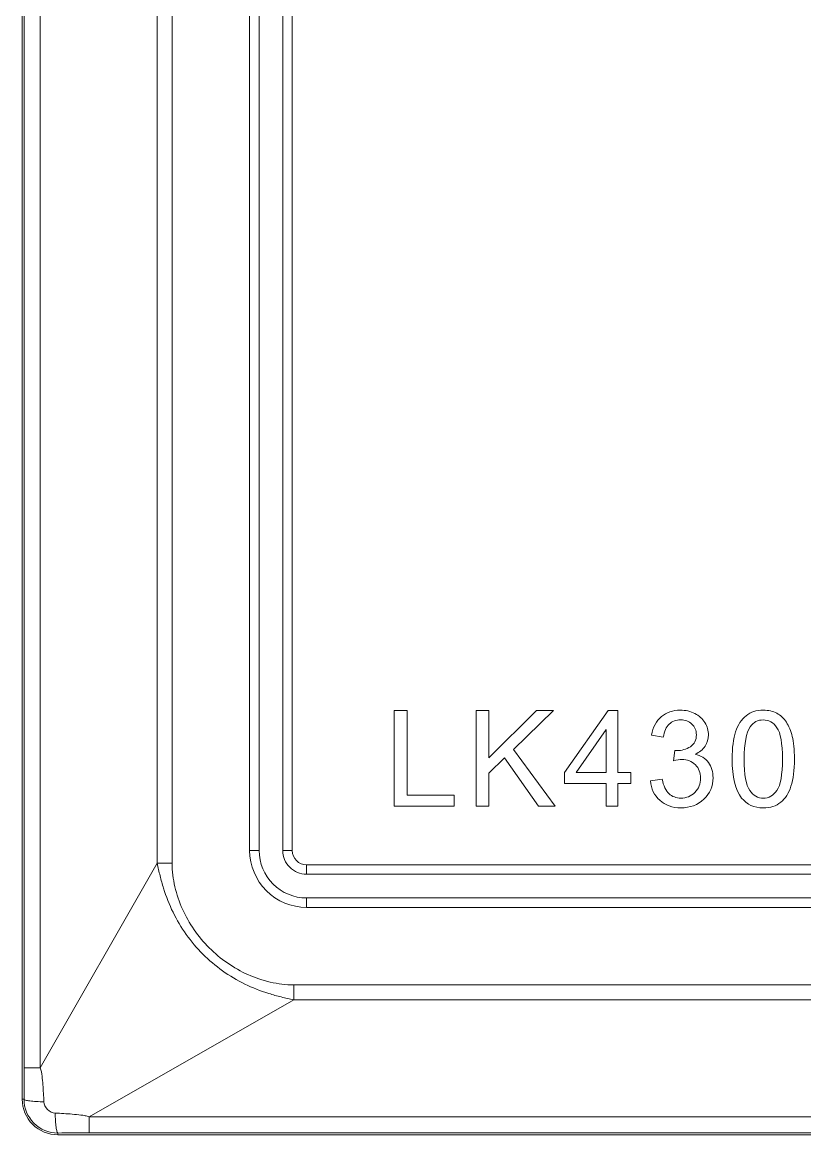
# Model space of a CAD drawing. Header units: millimetres. Extents: x 33157 to 59611, y -29750 to 1750.
# Drawn here: x 54080.77 to 54097.29, y -3680.08 to -3656.59 of the extents above; entities that cross this region are included whole.
import ezdxf

# ---------------------------------------------------------------- set-up
doc = ezdxf.new("R2010")
doc.units = ezdxf.units.MM
doc.layers.add('layer 1', color=7, linetype='Continuous', lineweight=18)

msp = doc.modelspace()

# ---------------------------------------------------------------- linework, layer by layer
at = {"layer": 'layer 1', "lineweight": 9}
for p, q in [((54080.771, -3580.831), (54080.771, -3679.331)), ((54080.809, -3581.495), (54080.809, -3678.667)), ((54081.151, -3581.495), (54081.151, -3678.667)), ((54083.617, -3585.811), (54083.617, -3674.35)), ((54083.934, -3585.811), (54083.934, -3674.35)), ((54085.571, -3586.081), (54085.571, -3674.081)), ((54085.771, -3586.081), (54085.771, -3674.081)), ((54086.271, -3586.081), (54086.271, -3674.081)), ((54086.471, -3586.081), (54086.471, -3674.081)), ((54085.771, -3674.081), (54085.771, -3674.081)), ((54086.471, -3674.081), (54086.471, -3674.081)), ((54083.617, -3674.35), (54083.617, -3674.35)), ((54083.934, -3674.35), (54083.934, -3674.35)), ((54086.771, -3674.381), (54086.771, -3674.381)), ((54086.771, -3674.381), (54086.771, -3674.581)), ((54086.771, -3675.081), (54086.771, -3675.081)), ((54086.771, -3675.081), (54086.771, -3675.281)), ((54086.502, -3676.918), (54086.502, -3676.918)), ((54086.502, -3676.918), (54086.502, -3677.235)), ((54086.502, -3677.235), (54086.502, -3677.235)), ((54081.151, -3678.667), (54081.151, -3678.667)), ((54080.808, -3679.331), (54080.808, -3679.331)), ((54082.185, -3679.701), (54082.185, -3679.701)), ((54082.185, -3679.701), (54082.185, -3680.043)), ((54081.521, -3680.044), (54081.521, -3680.044)), ((54081.521, -3680.044), (54081.521, -3680.081))]:
    msp.add_line(p, q, dxfattribs=at)
at = {"layer": 'layer 1'}
for points, knots in [([(54088.624, -3673.145), (54088.624, -3673.145), (54088.624, -3671.125), (54088.624, -3671.125), (54088.624, -3671.125), (54088.892, -3671.125), (54088.892, -3671.125), (54088.892, -3671.125), (54088.892, -3672.908), (54088.892, -3672.908), (54088.892, -3672.908), (54089.886, -3672.908), (54089.886, -3672.908), (54089.886, -3672.908), (54089.886, -3673.145), (54089.886, -3673.145), (54089.886, -3673.145), (54088.624, -3673.145), (54088.624, -3673.145)], [0, 0, 0, 0, 148420.295577, 148420.295577, 148420.295577, 296840.591154, 296840.591154, 296840.591154, 445260.886731, 445260.886731, 445260.886731, 593681.182308, 593681.182308, 593681.182308, 742101.477884, 742101.477884, 742101.477884, 890521.773461, 890521.773461, 890521.773461, 890521.773461]), ([(54090.351, -3673.145), (54090.351, -3673.145), (54090.351, -3671.125), (54090.351, -3671.125), (54090.351, -3671.125), (54090.619, -3671.125), (54090.619, -3671.125), (54090.619, -3671.125), (54090.619, -3672.126), (54090.619, -3672.126), (54090.619, -3672.126), (54091.622, -3671.125), (54091.622, -3671.125), (54091.622, -3671.125), (54091.985, -3671.125), (54091.985, -3671.125), (54091.985, -3671.125), (54091.137, -3671.944), (54091.137, -3671.944), (54091.137, -3671.944), (54092.021, -3673.145), (54092.021, -3673.145), (54092.021, -3673.145), (54091.669, -3673.145), (54091.669, -3673.145), (54091.669, -3673.145), (54090.949, -3672.125), (54090.949, -3672.125), (54090.949, -3672.125), (54090.619, -3672.445), (54090.619, -3672.445), (54090.619, -3672.445), (54090.619, -3673.145), (54090.619, -3673.145), (54090.619, -3673.145), (54090.351, -3673.145), (54090.351, -3673.145)], [0, 0, 0, 0, 141821.424483, 141821.424483, 141821.424483, 283642.848966, 283642.848966, 283642.848966, 425464.273449, 425464.273449, 425464.273449, 567285.697932, 567285.697932, 567285.697932, 709107.122415, 709107.122415, 709107.122415, 850928.546899, 850928.546899, 850928.546899, 992749.971382, 992749.971382, 992749.971382, 1134571.395865, 1134571.395865, 1134571.395865, 1276392.820348, 1276392.820348, 1276392.820348, 1418214.244831, 1418214.244831, 1418214.244831, 1560035.669314, 1560035.669314, 1560035.669314, 1701857.093797, 1701857.093797, 1701857.093797, 1701857.093797]), ([(54093.095, -3673.145), (54093.095, -3673.145), (54093.095, -3672.663), (54093.095, -3672.663), (54093.095, -3672.663), (54092.218, -3672.663), (54092.218, -3672.663), (54092.218, -3672.663), (54092.218, -3672.434), (54092.218, -3672.434), (54092.218, -3672.434), (54093.14, -3671.125), (54093.14, -3671.125), (54093.14, -3671.125), (54093.344, -3671.125), (54093.344, -3671.125), (54093.344, -3671.125), (54093.344, -3672.434), (54093.344, -3672.434), (54093.344, -3672.434), (54093.617, -3672.434), (54093.617, -3672.434), (54093.617, -3672.434), (54093.617, -3672.663), (54093.617, -3672.663), (54093.617, -3672.663), (54093.344, -3672.663), (54093.344, -3672.663), (54093.344, -3672.663), (54093.344, -3673.145), (54093.344, -3673.145), (54093.344, -3673.145), (54093.095, -3673.145), (54093.095, -3673.145)], [0, 0, 0, 0, 142258.691656, 142258.691656, 142258.691656, 284517.383312, 284517.383312, 284517.383312, 426776.074968, 426776.074968, 426776.074968, 569034.766623, 569034.766623, 569034.766623, 711293.458279, 711293.458279, 711293.458279, 853552.149935, 853552.149935, 853552.149935, 995810.841591, 995810.841591, 995810.841591, 1138069.533247, 1138069.533247, 1138069.533247, 1280328.224903, 1280328.224903, 1280328.224903, 1422586.916558, 1422586.916558, 1422586.916558, 1564845.608214, 1564845.608214, 1564845.608214, 1564845.608214]), ([(54094.029, -3672.609), (54094.029, -3672.609), (54094.277, -3672.575), (54094.277, -3672.575), (54094.306, -3672.716), (54094.354, -3672.818), (54094.422, -3672.88), (54094.49, -3672.942), (54094.574, -3672.973), (54094.673, -3672.973), (54094.791, -3672.973), (54094.89, -3672.933), (54094.97, -3672.852), (54095.05, -3672.771), (54095.09, -3672.671), (54095.09, -3672.551), (54095.09, -3672.437), (54095.053, -3672.343), (54094.978, -3672.269), (54094.904, -3672.195), (54094.809, -3672.158), (54094.694, -3672.158), (54094.647, -3672.158), (54094.588, -3672.167), (54094.518, -3672.186), (54094.518, -3672.186), (54094.546, -3671.968), (54094.546, -3671.968), (54094.563, -3671.97), (54094.576, -3671.971), (54094.586, -3671.971), (54094.692, -3671.971), (54094.787, -3671.943), (54094.873, -3671.888), (54094.957, -3671.833), (54095, -3671.749), (54095, -3671.634), (54095, -3671.544), (54094.968, -3671.468), (54094.907, -3671.409), (54094.845, -3671.349), (54094.766, -3671.319), (54094.668, -3671.319), (54094.571, -3671.319), (54094.491, -3671.35), (54094.427, -3671.411), (54094.362, -3671.472), (54094.321, -3671.564), (54094.302, -3671.686), (54094.302, -3671.686), (54094.054, -3671.641), (54094.054, -3671.641), (54094.085, -3671.475), (54094.153, -3671.345), (54094.261, -3671.253), (54094.368, -3671.162), (54094.502, -3671.116), (54094.662, -3671.116), (54094.772, -3671.116), (54094.874, -3671.14), (54094.967, -3671.187), (54095.06, -3671.234), (54095.131, -3671.299), (54095.18, -3671.38), (54095.229, -3671.462), (54095.254, -3671.548), (54095.254, -3671.64), (54095.254, -3671.727), (54095.23, -3671.806), (54095.183, -3671.878), (54095.136, -3671.949), (54095.067, -3672.006), (54094.975, -3672.048), (54095.095, -3672.076), (54095.187, -3672.133), (54095.254, -3672.22), (54095.319, -3672.307), (54095.352, -3672.416), (54095.352, -3672.546), (54095.352, -3672.722), (54095.288, -3672.872), (54095.159, -3672.995), (54095.031, -3673.118), (54094.868, -3673.179), (54094.671, -3673.179), (54094.494, -3673.179), (54094.347, -3673.126), (54094.23, -3673.02), (54094.112, -3672.914), (54094.045, -3672.777), (54094.029, -3672.609)], [0, 0, 0, 0, 137871.351976, 137871.351976, 137871.351976, 275742.703952, 275742.703952, 275742.703952, 413614.055928, 413614.055928, 413614.055928, 551485.407904, 551485.407904, 551485.407904, 689356.75988, 689356.75988, 689356.75988, 827228.111855, 827228.111855, 827228.111855, 965099.463831, 965099.463831, 965099.463831, 1102970.815807, 1102970.815807, 1102970.815807, 1240842.167783, 1240842.167783, 1240842.167783, 1378713.519759, 1378713.519759, 1378713.519759, 1516584.871735, 1516584.871735, 1516584.871735, 1654456.223711, 1654456.223711, 1654456.223711, 1792327.575687, 1792327.575687, 1792327.575687, 1930198.927663, 1930198.927663, 1930198.927663, 2068070.279639, 2068070.279639, 2068070.279639, 2205941.631615, 2205941.631615, 2205941.631615, 2343812.983591, 2343812.983591, 2343812.983591, 2481684.335566, 2481684.335566, 2481684.335566, 2619555.687542, 2619555.687542, 2619555.687542, 2757427.039518, 2757427.039518, 2757427.039518, 2895298.391494, 2895298.391494, 2895298.391494, 3033169.74347, 3033169.74347, 3033169.74347, 3171041.095446, 3171041.095446, 3171041.095446, 3308912.447422, 3308912.447422, 3308912.447422, 3446783.799398, 3446783.799398, 3446783.799398, 3584655.151374, 3584655.151374, 3584655.151374, 3722526.50335, 3722526.50335, 3722526.50335, 3860397.855326, 3860397.855326, 3860397.855326, 3998269.207301, 3998269.207301, 3998269.207301, 4136140.559277, 4136140.559277, 4136140.559277, 4136140.559277]), ([(54095.755, -3672.148), (54095.755, -3671.91), (54095.78, -3671.717), (54095.828, -3671.571), (54095.878, -3671.425), (54095.951, -3671.312), (54096.048, -3671.234), (54096.144, -3671.155), (54096.266, -3671.116), (54096.413, -3671.116), (54096.521, -3671.116), (54096.616, -3671.138), (54096.698, -3671.181), (54096.78, -3671.225), (54096.848, -3671.288), (54096.9, -3671.371), (54096.953, -3671.452), (54096.994, -3671.553), (54097.025, -3671.671), (54097.055, -3671.789), (54097.07, -3671.948), (54097.07, -3672.148), (54097.07, -3672.385), (54097.046, -3672.577), (54096.997, -3672.723), (54096.949, -3672.869), (54096.876, -3672.982), (54096.779, -3673.061), (54096.683, -3673.14), (54096.56, -3673.179), (54096.413, -3673.179), (54096.218, -3673.179), (54096.066, -3673.11), (54095.955, -3672.971), (54095.821, -3672.802), (54095.755, -3672.528), (54095.755, -3672.148)], [0, 0, 0, 0, 141838.657759, 141838.657759, 141838.657759, 283677.315518, 283677.315518, 283677.315518, 425515.973277, 425515.973277, 425515.973277, 567354.631037, 567354.631037, 567354.631037, 709193.288796, 709193.288796, 709193.288796, 851031.946555, 851031.946555, 851031.946555, 992870.604314, 992870.604314, 992870.604314, 1134709.262073, 1134709.262073, 1134709.262073, 1276547.919832, 1276547.919832, 1276547.919832, 1418386.577592, 1418386.577592, 1418386.577592, 1560225.235351, 1560225.235351, 1560225.235351, 1702063.89311, 1702063.89311, 1702063.89311, 1702063.89311]), ([(54096.009, -3672.149), (54096.009, -3672.482), (54096.048, -3672.703), (54096.125, -3672.812), (54096.203, -3672.921), (54096.299, -3672.976), (54096.413, -3672.976), (54096.526, -3672.976), (54096.622, -3672.921), (54096.7, -3672.811), (54096.778, -3672.701), (54096.816, -3672.481), (54096.816, -3672.149), (54096.816, -3671.816), (54096.778, -3671.595), (54096.7, -3671.486), (54096.623, -3671.377), (54096.526, -3671.322), (54096.41, -3671.322), (54096.296, -3671.322), (54096.205, -3671.371), (54096.137, -3671.467), (54096.051, -3671.59), (54096.009, -3671.817), (54096.009, -3672.149)], [0, 0, 0, 0, 145140.621012, 145140.621012, 145140.621012, 290281.242023, 290281.242023, 290281.242023, 435421.863035, 435421.863035, 435421.863035, 580562.484047, 580562.484047, 580562.484047, 725703.105058, 725703.105058, 725703.105058, 870843.72607, 870843.72607, 870843.72607, 1015984.347082, 1015984.347082, 1015984.347082, 1161124.968093, 1161124.968093, 1161124.968093, 1161124.968093]), ([(54093.095, -3672.434), (54093.095, -3672.434), (54093.095, -3671.525), (54093.095, -3671.525), (54093.095, -3671.525), (54092.462, -3672.434), (54092.462, -3672.434), (54092.462, -3672.434), (54093.095, -3672.434), (54093.095, -3672.434)], [0, 0, 0, 0, 161010.852808, 161010.852808, 161010.852808, 322021.705616, 322021.705616, 322021.705616, 483032.558423, 483032.558423, 483032.558423, 483032.558423])]:
    msp.add_open_spline(points, degree=3, knots=knots, dxfattribs=at)
at = {"layer": 'layer 1', "lineweight": 9}
for points in [[(54085.571, -3674.081), (54085.571, -3674.081), (54085.771, -3674.081), (54085.771, -3674.081)], [(54086.471, -3674.081), (54086.471, -3674.081), (54086.271, -3674.081), (54086.271, -3674.081)], [(54081.151, -3678.667), (54081.151, -3678.667), (54083.617, -3674.35), (54083.617, -3674.35)], [(54083.934, -3674.35), (54083.934, -3674.35), (54083.617, -3674.35), (54083.617, -3674.35)], [(54086.771, -3674.381), (54086.771, -3674.381), (54109.471, -3674.381), (54109.471, -3674.381)], [(54086.771, -3674.381), (54086.771, -3674.381), (54109.471, -3674.381), (54109.471, -3674.381)], [(54086.771, -3674.581), (54086.771, -3674.581), (54109.471, -3674.581), (54109.471, -3674.581)], [(54109.471, -3675.081), (54109.471, -3675.081), (54086.771, -3675.081), (54086.771, -3675.081)], [(54109.471, -3675.281), (54109.471, -3675.281), (54086.771, -3675.281), (54086.771, -3675.281)], [(54086.502, -3676.918), (54086.502, -3676.918), (54109.741, -3676.918), (54109.741, -3676.918)], [(54082.185, -3679.701), (54082.185, -3679.701), (54086.502, -3677.235), (54086.502, -3677.235)], [(54086.502, -3677.235), (54086.502, -3677.235), (54109.741, -3677.235), (54109.741, -3677.235)], [(54080.809, -3678.667), (54080.809, -3678.667), (54081.151, -3678.667), (54081.151, -3678.667)], [(54080.808, -3679.331), (54080.809, -3679.109), (54080.809, -3678.888), (54080.809, -3678.667)], [(54080.808, -3679.331), (54080.808, -3679.331), (54080.771, -3679.331), (54080.771, -3679.331)], [(54114.057, -3679.701), (54114.057, -3679.701), (54082.185, -3679.701), (54082.185, -3679.701)], [(54081.521, -3680.081), (54081.521, -3680.081), (54114.721, -3680.081), (54114.721, -3680.081)], [(54082.185, -3680.043), (54081.964, -3680.043), (54081.743, -3680.043), (54081.521, -3680.044)], [(54114.057, -3680.043), (54114.057, -3680.043), (54082.185, -3680.043), (54082.185, -3680.043)]]:
    msp.add_open_spline(points, degree=3, dxfattribs=at)
for points, knots in [([(54085.571, -3674.081), (54085.571, -3674.399), (54085.698, -3674.704), (54085.923, -3674.929), (54086.148, -3675.154), (54086.453, -3675.281), (54086.771, -3675.281)], [0, 0, 0, 0, 174823.736696, 174823.736696, 174823.736696, 349647.473393, 349647.473393, 349647.473393, 349647.473393]), ([(54085.771, -3674.081), (54085.771, -3674.346), (54085.877, -3674.6), (54086.064, -3674.788), (54086.252, -3674.975), (54086.506, -3675.081), (54086.771, -3675.081)], [0, 0, 0, 0, 174824.123329, 174824.123329, 174824.123329, 349648.246657, 349648.246657, 349648.246657, 349648.246657]), ([(54086.271, -3674.081), (54086.271, -3674.213), (54086.324, -3674.341), (54086.418, -3674.434), (54086.512, -3674.528), (54086.639, -3674.581), (54086.771, -3674.581)], [0, 0, 0, 0, 174825.0903, 174825.0903, 174825.0903, 349650.1806, 349650.1806, 349650.1806, 349650.1806]), ([(54086.471, -3674.081), (54086.471, -3674.16), (54086.503, -3674.237), (54086.559, -3674.293), (54086.615, -3674.349), (54086.692, -3674.381), (54086.771, -3674.381)], [0, 0, 0, 0, 174825.477093, 174825.477093, 174825.477093, 349650.954186, 349650.954186, 349650.954186, 349650.954186]), ([(54083.617, -3674.35), (54083.639, -3674.438), (54083.659, -3674.527), (54083.68, -3674.615), (54083.702, -3674.703), (54083.726, -3674.791), (54083.754, -3674.877), (54083.808, -3675.051), (54083.874, -3675.221), (54083.954, -3675.384), (54084.034, -3675.547), (54084.127, -3675.704), (54084.232, -3675.852), (54084.337, -3676.001), (54084.455, -3676.14), (54084.583, -3676.269), (54084.712, -3676.397), (54084.851, -3676.515), (54085, -3676.62), (54085.148, -3676.725), (54085.305, -3676.818), (54085.468, -3676.898), (54085.631, -3676.978), (54085.801, -3677.044), (54085.975, -3677.098), (54086.061, -3677.126), (54086.149, -3677.15), (54086.237, -3677.172), (54086.325, -3677.193), (54086.414, -3677.213), (54086.502, -3677.235)], [0, 0, 0, 0, 143133.940055, 143133.940055, 143133.940055, 286267.880111, 286267.880111, 286267.880111, 429401.820166, 429401.820166, 429401.820166, 572535.760222, 572535.760222, 572535.760222, 715669.700277, 715669.700277, 715669.700277, 858803.640333, 858803.640333, 858803.640333, 1001937.580388, 1001937.580388, 1001937.580388, 1145071.520443, 1145071.520443, 1145071.520443, 1288205.460499, 1288205.460499, 1288205.460499, 1431339.400554, 1431339.400554, 1431339.400554, 1431339.400554]), ([(54083.934, -3674.35), (54083.934, -3674.516), (54083.956, -3674.683), (54083.994, -3674.845), (54084.032, -3675.007), (54084.085, -3675.165), (54084.153, -3675.317), (54084.289, -3675.62), (54084.482, -3675.899), (54084.718, -3676.134), (54084.953, -3676.37), (54085.232, -3676.563), (54085.535, -3676.699), (54085.687, -3676.767), (54085.845, -3676.82), (54086.007, -3676.858), (54086.169, -3676.896), (54086.336, -3676.919), (54086.502, -3676.918)], [0, 0, 0, 0, 148415.450224, 148415.450224, 148415.450224, 296830.900447, 296830.900447, 296830.900447, 445246.350671, 445246.350671, 445246.350671, 593661.800894, 593661.800894, 593661.800894, 742077.251118, 742077.251118, 742077.251118, 890492.701342, 890492.701342, 890492.701342, 890492.701342]), ([(54081.229, -3679.386), (54081.225, -3679.326), (54081.222, -3679.266), (54081.218, -3679.206), (54081.215, -3679.145), (54081.211, -3679.085), (54081.206, -3679.025), (54081.201, -3678.964), (54081.195, -3678.904), (54081.188, -3678.844), (54081.181, -3678.784), (54081.173, -3678.723), (54081.151, -3678.667)], [0, 0, 0, 0, 155013.867746, 155013.867746, 155013.867746, 310027.735493, 310027.735493, 310027.735493, 465041.603239, 465041.603239, 465041.603239, 620055.470985, 620055.470985, 620055.470985, 620055.470985]), ([(54080.771, -3679.331), (54080.771, -3679.53), (54080.85, -3679.72), (54080.991, -3679.861), (54081.132, -3680.002), (54081.322, -3680.081), (54081.521, -3680.081)], [0, 0, 0, 0, 174817.197852, 174817.197852, 174817.197852, 349634.395705, 349634.395705, 349634.395705, 349634.395705]), ([(54080.808, -3679.331), (54080.808, -3679.52), (54080.883, -3679.701), (54081.017, -3679.835), (54081.151, -3679.969), (54081.332, -3680.044), (54081.521, -3680.044)], [0, 0, 0, 0, 174817.269002, 174817.269002, 174817.269002, 349634.538004, 349634.538004, 349634.538004, 349634.538004]), ([(54080.808, -3679.331), (54080.809, -3679.335), (54080.813, -3679.338), (54080.817, -3679.341), (54080.825, -3679.345), (54080.833, -3679.348), (54080.841, -3679.35), (54080.853, -3679.354), (54080.866, -3679.356), (54080.879, -3679.359), (54080.896, -3679.362), (54080.913, -3679.365), (54080.93, -3679.367), (54080.975, -3679.373), (54081.02, -3679.377), (54081.065, -3679.38), (54081.12, -3679.383), (54081.174, -3679.385), (54081.229, -3679.386)], [0, 0, 0, 0, 148412.641987, 148412.641987, 148412.641987, 296825.283975, 296825.283975, 296825.283975, 445237.925962, 445237.925962, 445237.925962, 593650.567949, 593650.567949, 593650.567949, 742063.209936, 742063.209936, 742063.209936, 890475.851924, 890475.851924, 890475.851924, 890475.851924]), ([(54081.466, -3679.623), (54081.406, -3679.62), (54081.347, -3679.592), (54081.303, -3679.549), (54081.26, -3679.505), (54081.232, -3679.446), (54081.229, -3679.386)], [0, 0, 0, 0, 174818.177258, 174818.177258, 174818.177258, 349636.354515, 349636.354515, 349636.354515, 349636.354515]), ([(54081.521, -3680.044), (54081.517, -3680.043), (54081.514, -3680.039), (54081.512, -3680.035), (54081.507, -3680.027), (54081.504, -3680.019), (54081.502, -3680.011), (54081.499, -3679.999), (54081.496, -3679.986), (54081.493, -3679.973), (54081.49, -3679.956), (54081.487, -3679.939), (54081.485, -3679.922), (54081.479, -3679.877), (54081.475, -3679.832), (54081.472, -3679.787), (54081.469, -3679.732), (54081.467, -3679.678), (54081.466, -3679.623)], [0, 0, 0, 0, 148415.181806, 148415.181806, 148415.181806, 296830.363613, 296830.363613, 296830.363613, 445245.545419, 445245.545419, 445245.545419, 593660.727226, 593660.727226, 593660.727226, 742075.909032, 742075.909032, 742075.909032, 890491.090839, 890491.090839, 890491.090839, 890491.090839]), ([(54082.185, -3679.701), (54082.157, -3679.69), (54082.128, -3679.683), (54082.098, -3679.678), (54082.068, -3679.672), (54082.038, -3679.668), (54082.008, -3679.664), (54081.948, -3679.656), (54081.888, -3679.651), (54081.827, -3679.646), (54081.767, -3679.641), (54081.707, -3679.637), (54081.646, -3679.634), (54081.586, -3679.63), (54081.526, -3679.627), (54081.466, -3679.623)], [0, 0, 0, 0, 150680.369697, 150680.369697, 150680.369697, 301360.739395, 301360.739395, 301360.739395, 452041.109092, 452041.109092, 452041.109092, 602721.478789, 602721.478789, 602721.478789, 753401.848487, 753401.848487, 753401.848487, 753401.848487])]:
    msp.add_open_spline(points, degree=3, knots=knots, dxfattribs=at)

doc.saveas('drawing.dxf')
